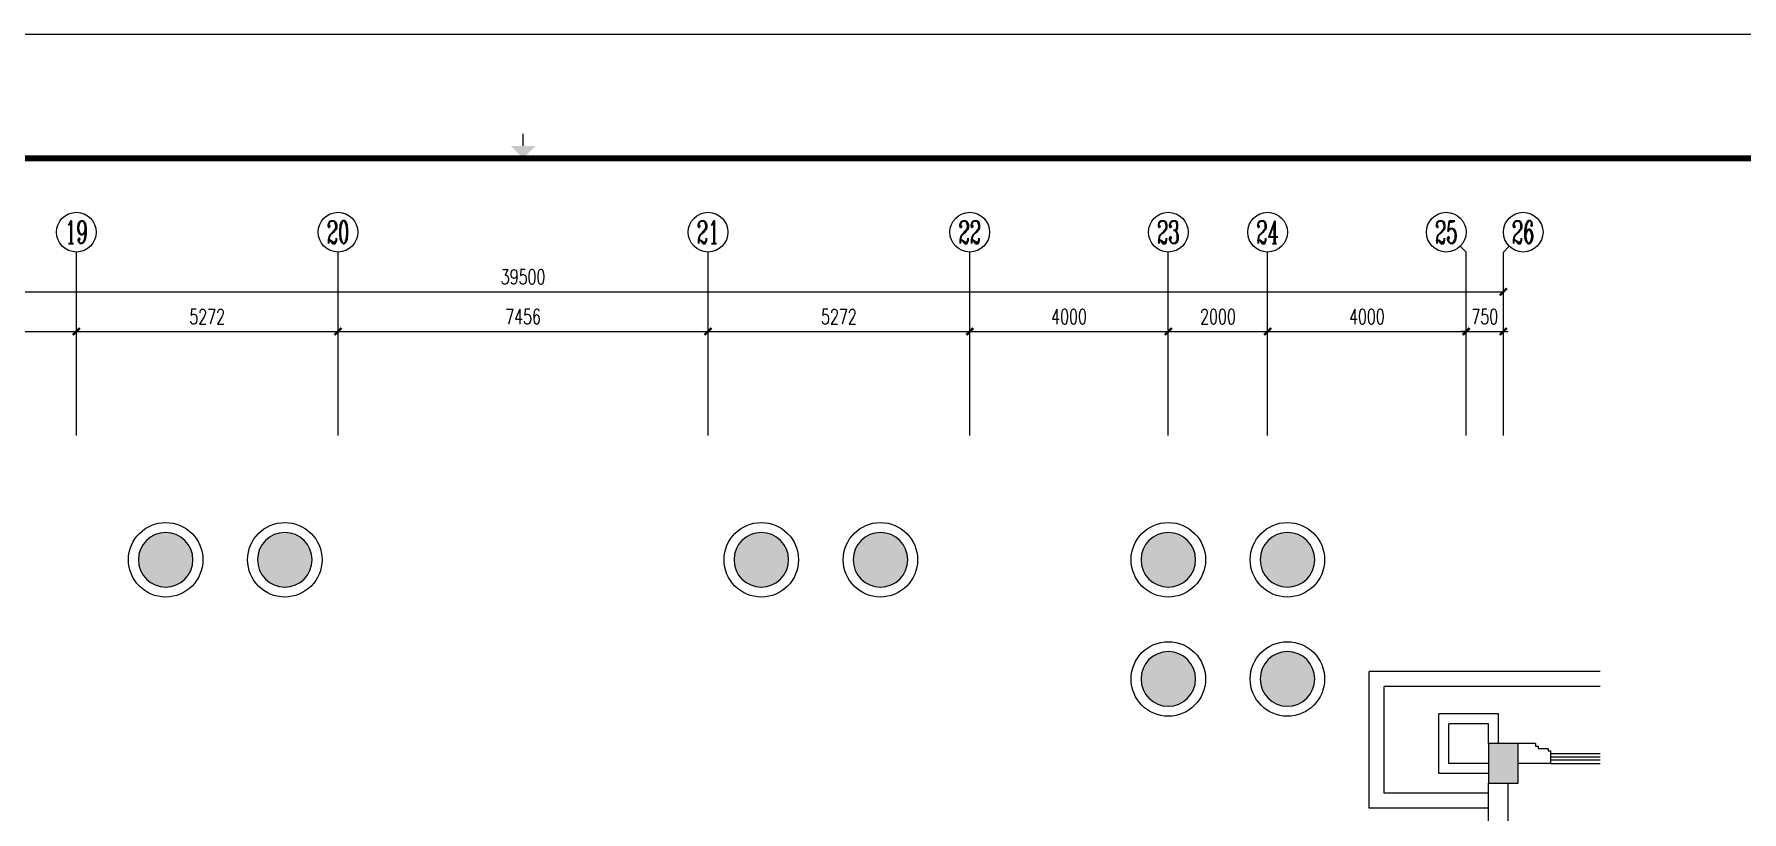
# Model space of a CAD drawing. Extents: x 190999 to 834799, y -200814 to 215286.
# Drawn here: x 698799 to 733204, y -97571 to -81914 of the extents above; entities that cross this region are included whole.
import ezdxf
from ezdxf.enums import TextEntityAlignment as Align

# ---------------------------------------------------------------- set-up
doc = ezdxf.new("R2010")
doc.units = 0
doc.header["$LTSCALE"] = 1000
doc.header["$MEASUREMENT"] = 0
for name, color, linetype in [('A-墙线', 2, 'Continuous'), ('A-外包装修', 250, 'Continuous'), ('A-外窗', 145, 'Continuous'), ('AXIS', 3, 'Continuous'), ('AXIS_TEXT', 7, 'Continuous'), ('COLUMN', 2, 'Continuous'), ('PUB_HATCH', 250, 'Continuous'), ('图框', 189, 'Continuous')]:
    doc.layers.add(name, color=color, linetype=linetype)
doc.styles.add('_TCH_AXIS', font='COMPLEX', dxfattribs={"bigfont": 'GBCBIG'})
doc.styles.add('COMPLEX', font='COMPLEX')
doc.styles.add('DIM_FONT', font='SIMPLEX', dxfattribs={"width": 0.7, "bigfont": 'GBCBIG'})
doc.dimstyles.new('DIMN', dxfattribs={"dimtxt": 300, "dimasz": 100, "dimexe": 250, "dimexo": 300, "dimgap": 150, "dimtad": 1, "dimdec": 0, "dimzin": 0, "dimdsep": 46, "dimtxsty": 'DIM_FONT', "dimblk": 'ARCHTICK', "dimcen": 0.09, "dimclrt": 7, "dimazin": 2, "dimtfac": 1, "dimtdec": 0, "dimtix": 1, "dimtmove": 2, "dimatfit": 3, "dimfxl": 0, "dimtolj": 1, "dimtzin": 0, "dimarcsym": 0})

# ---------------------------------------------------------------- blocks, each defined once
blk = doc.blocks.new('TJAD_TK_A0')
at = {"layer": '图框'}
blk.add_line((973, -441.7), (973, 399.3), dxfattribs=at)
at = {"layer": '图框', "const_width": 1.2}
blk.add_lwpolyline([(2152, -431.7), (2152, 389.3), (998, 389.3), (998, -431.7)], close=True, dxfattribs=at)
at = {"layer": '图框', "const_width": 0.3}
blk.add_lwpolyline([(995.5, -21.2), (993, -21.2)], dxfattribs=at)
at = {"layer": '图框'}
blk.add_solid([(995.5, -23.7), (995.5, -18.7), (998, -21.2)], dxfattribs=at)
blk = doc.blocks.new('_ArchTick')
at = {"const_width": 0.5}
blk.add_lwpolyline([(-0.7, -0.7), (0.7, 0.7)], dxfattribs=at)
blk = doc.blocks.new('*D787')
at = {"layer": 'AXIS', "color": 0, "lineweight": -2}
for p, q in [((695649, -89125), (695649, -87650)), ((699649, -89125), (699649, -87650)), ((695649, -87900), (699649, -87900))]:
    blk.add_line(p, q, dxfattribs=at)
at = {"layer": 'Defpoints', "color": 0}
for p in [(699649, -87900), (695649, -89425), (699649, -89425)]:
    blk.add_point(p, dxfattribs=at)
at = {"layer": 'AXIS', "color": 0, "lineweight": -2, "xscale": 100, "yscale": 100, "zscale": 100, "rotation": 180}
blk.add_blockref('_ArchTick', (695649, -87900), dxfattribs=at)
at = {"layer": 'AXIS', "color": 0, "lineweight": -2, "xscale": 100, "yscale": 100, "zscale": 100}
blk.add_blockref('_ArchTick', (699649, -87900), dxfattribs=at)
at = {"layer": 'AXIS', "color": 7, "insert": (697649, -87600), "char_height": 300, "attachment_point": 5, "style": 'DIM_FONT'}
blk.add_mtext('\\A1;4000', dxfattribs=at)
blk = doc.blocks.new('*D788')
at = {"layer": 'AXIS', "color": 0, "lineweight": -2}
for p, q in [((699649, -89125), (699649, -87650)), ((704921, -89125), (704921, -87650)), ((699649, -87900), (704921, -87900))]:
    blk.add_line(p, q, dxfattribs=at)
at = {"layer": 'Defpoints', "color": 0}
for p in [(704921, -87900), (699649, -89425), (704921, -89425)]:
    blk.add_point(p, dxfattribs=at)
at = {"layer": 'AXIS', "color": 0, "lineweight": -2, "xscale": 100, "yscale": 100, "zscale": 100, "rotation": 180}
blk.add_blockref('_ArchTick', (699649, -87900), dxfattribs=at)
at = {"layer": 'AXIS', "color": 0, "lineweight": -2, "xscale": 100, "yscale": 100, "zscale": 100}
blk.add_blockref('_ArchTick', (704921, -87900), dxfattribs=at)
at = {"layer": 'AXIS', "color": 7, "insert": (702285, -87600), "char_height": 300, "attachment_point": 5, "style": 'DIM_FONT'}
blk.add_mtext('\\A1;5272', dxfattribs=at)
blk = doc.blocks.new('*D789')
at = {"layer": 'AXIS', "color": 0, "lineweight": -2}
for p, q in [((704921, -89125), (704921, -87650)), ((712376, -89125), (712376, -87650)), ((704921, -87900), (712376, -87900))]:
    blk.add_line(p, q, dxfattribs=at)
at = {"layer": 'Defpoints', "color": 0}
for p in [(712376, -87900), (704921, -89425), (712376, -89425)]:
    blk.add_point(p, dxfattribs=at)
at = {"layer": 'AXIS', "color": 0, "lineweight": -2, "xscale": 100, "yscale": 100, "zscale": 100, "rotation": 180}
blk.add_blockref('_ArchTick', (704921, -87900), dxfattribs=at)
at = {"layer": 'AXIS', "color": 0, "lineweight": -2, "xscale": 100, "yscale": 100, "zscale": 100}
blk.add_blockref('_ArchTick', (712376, -87900), dxfattribs=at)
at = {"layer": 'AXIS', "color": 7, "insert": (708649, -87600), "char_height": 300, "attachment_point": 5, "style": 'DIM_FONT'}
blk.add_mtext('\\A1;7456', dxfattribs=at)
blk = doc.blocks.new('*D790')
at = {"layer": 'AXIS', "color": 0, "lineweight": -2}
for p, q in [((712376, -89125), (712376, -87650)), ((717649, -89125), (717649, -87650)), ((712376, -87900), (717649, -87900))]:
    blk.add_line(p, q, dxfattribs=at)
at = {"layer": 'Defpoints', "color": 0}
for p in [(717649, -87900), (712376, -89425), (717649, -89425)]:
    blk.add_point(p, dxfattribs=at)
at = {"layer": 'AXIS', "color": 0, "lineweight": -2, "xscale": 100, "yscale": 100, "zscale": 100, "rotation": 180}
blk.add_blockref('_ArchTick', (712376, -87900), dxfattribs=at)
at = {"layer": 'AXIS', "color": 0, "lineweight": -2, "xscale": 100, "yscale": 100, "zscale": 100}
blk.add_blockref('_ArchTick', (717649, -87900), dxfattribs=at)
at = {"layer": 'AXIS', "color": 7, "insert": (715012, -87600), "char_height": 300, "attachment_point": 5, "style": 'DIM_FONT'}
blk.add_mtext('\\A1;5272', dxfattribs=at)
blk = doc.blocks.new('*D791')
at = {"layer": 'AXIS', "color": 0, "lineweight": -2}
for p, q in [((717649, -89125), (717649, -87650)), ((721649, -89125), (721649, -87650)), ((717649, -87900), (721649, -87900))]:
    blk.add_line(p, q, dxfattribs=at)
at = {"layer": 'Defpoints', "color": 0}
for p in [(721649, -87900), (717649, -89425), (721649, -89425)]:
    blk.add_point(p, dxfattribs=at)
at = {"layer": 'AXIS', "color": 0, "lineweight": -2, "xscale": 100, "yscale": 100, "zscale": 100, "rotation": 180}
blk.add_blockref('_ArchTick', (717649, -87900), dxfattribs=at)
at = {"layer": 'AXIS', "color": 0, "lineweight": -2, "xscale": 100, "yscale": 100, "zscale": 100}
blk.add_blockref('_ArchTick', (721649, -87900), dxfattribs=at)
at = {"layer": 'AXIS', "color": 7, "insert": (719649, -87600), "char_height": 300, "attachment_point": 5, "style": 'DIM_FONT'}
blk.add_mtext('\\A1;4000', dxfattribs=at)
blk = doc.blocks.new('*D792')
at = {"layer": 'AXIS', "color": 0, "lineweight": -2}
for p, q in [((721649, -89125), (721649, -87650)), ((723649, -89125), (723649, -87650)), ((721649, -87900), (723649, -87900))]:
    blk.add_line(p, q, dxfattribs=at)
at = {"layer": 'Defpoints', "color": 0}
for p in [(723649, -87900), (721649, -89425), (723649, -89425)]:
    blk.add_point(p, dxfattribs=at)
at = {"layer": 'AXIS', "color": 0, "lineweight": -2, "xscale": 100, "yscale": 100, "zscale": 100, "rotation": 180}
blk.add_blockref('_ArchTick', (721649, -87900), dxfattribs=at)
at = {"layer": 'AXIS', "color": 0, "lineweight": -2, "xscale": 100, "yscale": 100, "zscale": 100}
blk.add_blockref('_ArchTick', (723649, -87900), dxfattribs=at)
at = {"layer": 'AXIS', "color": 7, "insert": (722649, -87600), "char_height": 300, "attachment_point": 5, "style": 'DIM_FONT'}
blk.add_mtext('\\A1;2000', dxfattribs=at)
blk = doc.blocks.new('*D793')
at = {"layer": 'AXIS', "color": 0, "lineweight": -2}
for p, q in [((723649, -89125), (723649, -87650)), ((727649, -89125), (727649, -87650)), ((723649, -87900), (727649, -87900))]:
    blk.add_line(p, q, dxfattribs=at)
at = {"layer": 'Defpoints', "color": 0}
for p in [(727649, -87900), (723649, -89425), (727649, -89425)]:
    blk.add_point(p, dxfattribs=at)
at = {"layer": 'AXIS', "color": 0, "lineweight": -2, "xscale": 100, "yscale": 100, "zscale": 100, "rotation": 180}
blk.add_blockref('_ArchTick', (723649, -87900), dxfattribs=at)
at = {"layer": 'AXIS', "color": 0, "lineweight": -2, "xscale": 100, "yscale": 100, "zscale": 100}
blk.add_blockref('_ArchTick', (727649, -87900), dxfattribs=at)
at = {"layer": 'AXIS', "color": 7, "insert": (725649, -87600), "char_height": 300, "attachment_point": 5, "style": 'DIM_FONT'}
blk.add_mtext('\\A1;4000', dxfattribs=at)
blk = doc.blocks.new('*D794')
at = {"layer": 'AXIS', "color": 0, "lineweight": -2}
for p, q in [((727649, -89125), (727649, -87650)), ((728399, -89125), (728399, -87650)), ((727649, -87900), (727549, -87900)), ((727649, -87900), (728399, -87900)), ((728399, -87900), (728499, -87900))]:
    blk.add_line(p, q, dxfattribs=at)
at = {"layer": 'Defpoints', "color": 0}
for p in [(728399, -87900), (727649, -89425), (728399, -89425)]:
    blk.add_point(p, dxfattribs=at)
at = {"layer": 'AXIS', "color": 0, "lineweight": -2, "xscale": 100, "yscale": 100, "zscale": 100}
blk.add_blockref('_ArchTick', (727649, -87900), dxfattribs=at)
at = {"layer": 'AXIS', "color": 0, "lineweight": -2, "xscale": 100, "yscale": 100, "zscale": 100, "rotation": 180}
blk.add_blockref('_ArchTick', (728399, -87900), dxfattribs=at)
at = {"layer": 'AXIS', "color": 7, "insert": (728024, -87600), "char_height": 300, "attachment_point": 5, "style": 'DIM_FONT'}
blk.add_mtext('\\A1;750', dxfattribs=at)
blk = doc.blocks.new('*D795')
at = {"layer": 'AXIS', "color": 0, "lineweight": -2}
for p, q in [((688899, -89125), (688899, -86850)), ((728399, -89125), (728399, -86850)), ((688899, -87100), (728399, -87100))]:
    blk.add_line(p, q, dxfattribs=at)
at = {"layer": 'Defpoints', "color": 0}
for p in [(728399, -87100), (688899, -89425), (728399, -89425)]:
    blk.add_point(p, dxfattribs=at)
at = {"layer": 'AXIS', "color": 0, "lineweight": -2, "xscale": 100, "yscale": 100, "zscale": 100, "rotation": 180}
blk.add_blockref('_ArchTick', (688899, -87100), dxfattribs=at)
at = {"layer": 'AXIS', "color": 0, "lineweight": -2, "xscale": 100, "yscale": 100, "zscale": 100}
blk.add_blockref('_ArchTick', (728399, -87100), dxfattribs=at)
at = {"layer": 'AXIS', "color": 7, "insert": (708649, -86800), "char_height": 300, "attachment_point": 5, "style": 'DIM_FONT'}
blk.add_mtext('\\A1;39500', dxfattribs=at)
blk = doc.blocks.new('_AXISO')
blk.add_circle((0, 0), 0.5)
at = {"layer": 'AXIS_TEXT', "style": 'COMPLEX', "width": 1.041667}
blk.add_attdef('A', text='', height=0.56, dxfattribs=at).set_placement((-0.25, -0.28), (0.25, -0.28), align=Align.FIT)

msp = doc.modelspace()

# ---------------------------------------------------------------- hatches: boundary and pattern name
at = {"layer": 'PUB_HATCH'}
for points in [[(700898.5, -92496.3, 1), (701998.5, -92496.3, 1)], [(703298.5, -92496.3, 1), (704398.5, -92496.3, 1)], [(713998.5, -92496.3, 1), (712898.5, -92496.3, 1)], [(716398.5, -92496.3, 1), (715298.5, -92496.3, 1)], [(722198.5, -92496.3, 1), (721098.5, -92496.3, 1)], [(724598.5, -92496.3, 1), (723498.5, -92496.3, 1)], [(721098.5, -94896.3, 1), (722198.5, -94896.3, 1)], [(724598.5, -94896.3, 1), (723498.5, -94896.3, 1)], [(728098.5, -96996.3), (728698.5, -96996.3), (728698.5, -96196.3), (728098.5, -96196.3)]]:
    msp.add_hatch(color=256, dxfattribs=at).paths.add_polyline_path(points)

# ---------------------------------------------------------------- linework, layer by layer
at = {"layer": 'A-墙线'}
for p, q in [((728298.5, -95596.3), (727098.5, -95596.3)), ((727098.5, -96796.3), (727098.5, -95596.3)), ((728298.5, -96196.3), (728298.5, -95596.3)), ((728098.5, -95796.3), (727298.5, -95796.3)), ((727298.5, -96596.3), (727298.5, -95796.3)), ((728098.5, -96196.3), (728098.5, -95796.3)), ((729048.5, -96196.3), (728698.5, -96196.3)), ((729048.5, -96196.3), (729048.5, -96246.3)), ((729048.5, -96246.3), (729098.5, -96246.3)), ((729098.5, -96246.3), (729098.5, -96296.3)), ((729098.5, -96296.3), (729298.5, -96296.3)), ((729298.5, -96296.3), (729298.5, -96346.3)), ((728098.5, -96596.3), (727298.5, -96596.3)), ((729348.5, -96596.3), (728698.5, -96596.3)), ((729298.5, -96346.3), (729348.5, -96346.3)), ((729348.5, -96346.3), (729348.5, -96596.3)), ((728098.5, -96796.3), (727098.5, -96796.3)), ((728098.5, -105996.3), (728098.5, -96996.3)), ((728498.5, -105996.3), (728498.5, -96996.3))]:
    msp.add_line(p, q, dxfattribs=at)
at = {"layer": 'A-外包装修'}
for p, q in [((725698.5, -97496.3), (725698.5, -94746.1)), ((730348.5, -94746.1), (725698.5, -94746.1)), ((725998.5, -97196.3), (725998.5, -95046.1)), ((730348.5, -95046.1), (725998.5, -95046.1)), ((728098.5, -97196.3), (725998.5, -97196.3)), ((728098.5, -97496.3), (725698.5, -97496.3))]:
    msp.add_line(p, q, dxfattribs=at)
for centre in [(701448.5, -92496.3), (703848.5, -92496.3), (713448.5, -92496.3), (715848.5, -92496.3), (721648.5, -92496.3), (724048.5, -92496.3), (721648.5, -94896.3), (724048.5, -94896.3)]:
    msp.add_circle(centre, 750, dxfattribs=at)
at = {"layer": 'A-外窗'}
for p, q in [((729348.5, -96396.3), (730348.5, -96396.3)), ((729348.5, -96466.3), (730348.5, -96466.3)), ((729348.5, -96526.3), (730348.5, -96526.3)), ((729348.5, -96596.3), (730348.5, -96596.3))]:
    msp.add_line(p, q, dxfattribs=at)
at = {"layer": 'AXIS'}
for p, q in [((699648.5, -89996.3), (699648.5, -86299.8)), ((704920.6, -89996.3), (704920.6, -86299.8)), ((712376.5, -89996.3), (712376.5, -86299.8)), ((717648.5, -89996.3), (717648.5, -86299.8)), ((721648.5, -89996.3), (721648.5, -86299.8)), ((723648.5, -89996.3), (723648.5, -86299.8)), ((727531.4, -86182.6), (727648.5, -86299.8)), ((727648.5, -89996.3), (727648.5, -86299.8)), ((728515.7, -86182.6), (728398.5, -86299.8)), ((728398.5, -89996.3), (728398.5, -86299.8))]:
    msp.add_line(p, q, dxfattribs=at)
at = {"layer": 'COLUMN'}
for p, q in [((728698.5, -96196.3), (728098.5, -96196.3)), ((728098.5, -96196.3), (728098.5, -96996.3)), ((728698.5, -96996.3), (728698.5, -96196.3)), ((728098.5, -96996.3), (728698.5, -96996.3))]:
    msp.add_line(p, q, dxfattribs=at)
for centre, start, end in [((701448.5, -92496.3), 0, 180), ((703848.5, -92496.3), 0, 180), ((713448.5, -92496.3), 0, 180), ((715848.5, -92496.3), 0, 180), ((721648.5, -92496.3), 0, 180), ((724048.5, -92496.3), 0, 180), ((701448.5, -92496.3), 180, 0), ((703848.5, -92496.3), 180, 0), ((713448.5, -92496.3), 180, 0), ((715848.5, -92496.3), 180, 0), ((721648.5, -92496.3), 180, 0), ((724048.5, -92496.3), 180, 0), ((721648.5, -94896.3), 0, 180), ((724048.5, -94896.3), 0, 180), ((721648.5, -94896.3), 180, 0), ((724048.5, -94896.3), 180, 0)]:
    msp.add_arc(centre, 550, start, end, dxfattribs=at)

# ---------------------------------------------------------------- block references
at = {"layer": 'AXIS'}
ref = msp.add_blockref('_AXISO', (699648.5, -85899.8), dxfattribs=dict(at, xscale=800, yscale=800, zscale=800))
ref.add_attrib('A', '19', dxfattribs={"layer": 'AXIS_TEXT', "height": 452.55, "style": '_TCH_AXIS', "width": 0.724138}).set_placement((699422.3, -86126), (699874.8, -86126), align=Align.FIT)
ref = msp.add_blockref('_AXISO', (704920.6, -85899.8), dxfattribs=dict(at, xscale=800, yscale=800, zscale=800))
ref.add_attrib('A', '20', dxfattribs={"layer": 'AXIS_TEXT', "height": 452.55, "style": '_TCH_AXIS', "width": 0.617647}).set_placement((704694.3, -86126), (705146.9, -86126), align=Align.FIT)
ref = msp.add_blockref('_AXISO', (712376.5, -85899.8), dxfattribs=dict(at, xscale=800, yscale=800, zscale=800))
ref.add_attrib('A', '21', dxfattribs={"layer": 'AXIS_TEXT', "height": 452.55, "style": '_TCH_AXIS', "width": 0.724138}).set_placement((712150.2, -86126), (712602.7, -86126), align=Align.FIT)
ref = msp.add_blockref('_AXISO', (717648.5, -85899.8), dxfattribs=dict(at, xscale=800, yscale=800, zscale=800))
ref.add_attrib('A', '22', dxfattribs={"layer": 'AXIS_TEXT', "height": 452.55, "style": '_TCH_AXIS', "width": 0.617647}).set_placement((717422.3, -86126), (717874.8, -86126), align=Align.FIT)
ref = msp.add_blockref('_AXISO', (721648.5, -85899.8), dxfattribs=dict(at, xscale=800, yscale=800, zscale=800))
ref.add_attrib('A', '23', dxfattribs={"layer": 'AXIS_TEXT', "height": 452.55, "style": '_TCH_AXIS', "width": 0.617647}).set_placement((721422.3, -86126), (721874.8, -86126), align=Align.FIT)
ref = msp.add_blockref('_AXISO', (723648.5, -85899.8), dxfattribs=dict(at, xscale=800, yscale=800, zscale=800))
ref.add_attrib('A', '24', dxfattribs={"layer": 'AXIS_TEXT', "height": 452.55, "style": '_TCH_AXIS', "width": 0.583333}).set_placement((723422.3, -86126), (723874.8, -86126), align=Align.FIT)
ref = msp.add_blockref('_AXISO', (727248.5, -85899.8), dxfattribs=dict(at, xscale=800, yscale=800, zscale=800))
ref.add_attrib('A', '25', dxfattribs={"layer": 'AXIS_TEXT', "height": 452.55, "style": '_TCH_AXIS', "width": 0.617647}).set_placement((727022.3, -86126), (727474.8, -86126), align=Align.FIT)
ref = msp.add_blockref('_AXISO', (728798.5, -85899.8), dxfattribs=dict(at, xscale=800, yscale=800, zscale=800))
ref.add_attrib('A', '26', dxfattribs={"layer": 'AXIS_TEXT', "height": 452.55, "style": '_TCH_AXIS', "width": 0.617647}).set_placement((728572.3, -86126), (729024.8, -86126), align=Align.FIT)
at = {"layer": '图框', "xscale": 100, "yscale": 100, "zscale": 100, "rotation": 270}
msp.add_blockref('TJAD_TK_A0', (710768.8, 15386.5), dxfattribs=at)

# ---------------------------------------------------------------- dimensions: what is measured, and where the dimension line sits
at = {"layer": 'AXIS'}
for p1, p2, distance, picture, middle in [((688898.5, -89424.8), (728398.5, -89424.8), 2325, '*D795', (708648.5, -86799.8)), ((695648.5, -89424.8), (699648.5, -89424.8), 1525, '*D787', (697648.5, -87599.8)), ((699648.5, -89424.8), (704920.6, -89424.8), 1525, '*D788', (702284.6, -87599.8)), ((704920.6, -89424.8), (712376.5, -89424.8), 1525, '*D789', (708648.5, -87599.8)), ((712376.5, -89424.8), (717648.5, -89424.8), 1525, '*D790', (715012.5, -87599.8)), ((717648.5, -89424.8), (721648.5, -89424.8), 1525, '*D791', (719648.5, -87599.8)), ((721648.5, -89424.8), (723648.5, -89424.8), 1525, '*D792', (722648.5, -87599.8)), ((723648.5, -89424.8), (727648.5, -89424.8), 1525, '*D793', (725648.5, -87599.8)), ((727648.5, -89424.8), (728398.5, -89424.8), 1525, '*D794', (728023.5, -87599.8))]:
    dim = msp.add_aligned_dim(p1=p1, p2=p2, distance=distance, dimstyle='DIMN', dxfattribs=at)
    dim.commit()
    dim.dimension.update_dxf_attribs({"geometry": picture, "text_midpoint": middle})

doc.saveas('drawing.dxf')
